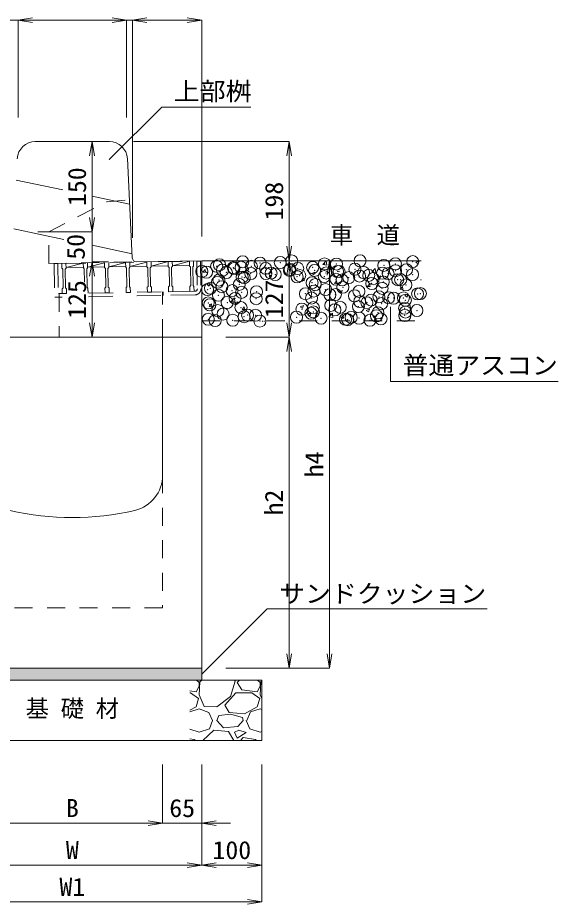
# Model space of a CAD drawing. Units: millimetres at full size. Extents: x 171976 to 209231, y 872007 to 885239.
# Drawn here: x 193472 to 194370, y 881870 to 883343 of the extents above; entities that cross this region are included whole.
import ezdxf
from ezdxf.enums import TextEntityAlignment as Align

# ---------------------------------------------------------------- set-up
doc = ezdxf.new("R2010")
doc.units = ezdxf.units.MM
doc.header["$LTSCALE"] = 40
doc.header["$PDMODE"] = 32
doc.header["$PDSIZE"] = 20
doc.linetypes.add('USER2', pattern=[2, 1, -1])
doc.linetypes.add('USER4', pattern=[1.35, 0.75, -0.6])
for name, color, linetype, lineweight in [('0_2', 7, 'Continuous', 20), ('ハッチング', 7, 'Continuous', 5), ('寸法線', 7, 'Continuous', 13), ('引出線', 4, 'Continuous', 13), ('本体', 2, 'Continuous', 13), ('ｸﾞﾚｰﾁﾝｸﾞ', 7, 'USER2', 9), ('ﾊｯﾁﾝｸﾞ', 7, 'Continuous', 5)]:
    doc.layers.add(name, color=color, linetype=linetype, lineweight=lineweight)
doc.styles.add('ＭＳ ゴシック', font='')
doc.styles.add('ＭＳ 明朝', font='')
doc.styles.get('ＭＳ ゴシック').set_extended_font_data('MS Gothic')
doc.styles.get('ＭＳ 明朝').set_extended_font_data('MS Mincho')

# ---------------------------------------------------------------- blocks, each defined once
blk = doc.blocks.new('open_arrow')
at = {"color": 0, "linetype": 'Continuous', "lineweight": -2}
blk.add_lwpolyline([(7.5, 1.25), (0, 0), (7.5, -1.25)], dxfattribs=at)

msp = doc.modelspace()

# ---------------------------------------------------------------- hatches: boundary and pattern name
at = {"layer": 'ハッチング'}
msp.add_hatch(color=256, dxfattribs=at).paths.add_polyline_path([(193777.55, 882242.29), (193777.55, 882262.29), (193347.55, 882262.29), (193347.55, 882242.29)])
at = {"layer": 'ﾊｯﾁﾝｸﾞ'}
msp.add_hatch(color=8, dxfattribs=at).paths.add_polyline_path([(193347.55, 882262.28), (193347.55, 882242.29), (193777.55, 882242.29), (193777.55, 882262.28)])

# ---------------------------------------------------------------- linework, layer by layer
at = {"layer": '0_2'}
for p, q in [((193777.55, 882939.28), (194141.87, 882939.28)), ((193347.55, 882262.28), (193777.55, 882262.28)), ((193767.55, 882262.28), (193347.55, 882262.28)), ((193777.55, 882262.28), (193777.55, 882242.29)), ((193247.55, 882242.29), (193877.55, 882242.29)), ((193877.55, 882142.29), (193877.55, 882242.29)), ((193247.55, 882142.29), (193877.55, 882142.29))]:
    msp.add_line(p, q, dxfattribs=at)
at = {"layer": '0_2', "linetype": 'USER4'}
msp.add_line((193777.55, 882839.28), (194141.87, 882839.28), dxfattribs=at)
at = {"layer": 'ハッチング'}
for p, q in [((193773.27, 882238.39), (193768.82, 882242.29)), ((193774.29, 882239.41), (193773.27, 882218.07)), ((193773.27, 882232.29), (193773.27, 882238.39)), ((193777.44, 882242.29), (193774.29, 882239.41)), ((193825.09, 882215.02), (193833.22, 882240.42)), ((193833.22, 882240.42), (193832.08, 882242.29)), ((193840.16, 882242.29), (193836.26, 882238.39)), ((193836.26, 882238.39), (193844.39, 882226.2)), ((193874.87, 882238.39), (193870.42, 882242.29)), ((193875.89, 882239.41), (193874.87, 882218.07)), ((193874.87, 882232.29), (193874.87, 882238.39)), ((193877.55, 882240.92), (193875.89, 882239.41)), ((193757.55, 882224.43), (193768.19, 882223.15)), ((193768.19, 882223.15), (193773.27, 882232.29)), ((193844.39, 882226.2), (193869.79, 882223.15)), ((193869.79, 882223.15), (193874.87, 882232.29)), ((193757.55, 882221.12), (193759.05, 882221.12)), ((193759.05, 882221.12), (193772.26, 882211.97)), ((193772.26, 882211.97), (193768.19, 882197.75)), ((193773.27, 882218.07), (193781.4, 882198.77)), ((193802.74, 882197.75), (193825.09, 882215.02)), ((193815.94, 882200.8), (193834.23, 882221.12)), ((193834.23, 882221.12), (193860.65, 882221.12)), ((193860.65, 882221.12), (193873.86, 882211.97)), ((193873.86, 882211.97), (193869.79, 882197.75)), ((193874.87, 882218.07), (193877.55, 882211.72)), ((193768.19, 882197.75), (193757.55, 882192.17)), ((193757.55, 882189.79), (193773.27, 882194.7)), ((193773.27, 882194.7), (193789.53, 882188.61)), ((193781.4, 882198.77), (193802.74, 882197.75)), ((193823.06, 882188.61), (193815.94, 882200.8)), ((193869.79, 882197.75), (193848.46, 882186.57)), ((193858.62, 882189.62), (193874.87, 882194.7)), ((193874.87, 882194.7), (193877.55, 882193.7)), ((193789.53, 882188.61), (193795.62, 882175.4)), ((193802.74, 882175.4), (193805.78, 882183.53)), ((193825.09, 882185.56), (193805.78, 882183.53)), ((193848.46, 882186.57), (193823.06, 882188.61)), ((193845.41, 882180.48), (193825.09, 882185.56)), ((193846.42, 882175.4), (193845.41, 882180.48)), ((193852.52, 882175.4), (193858.62, 882189.62)), ((193790.54, 882161.17), (193795.62, 882175.4)), ((193813.91, 882163.21), (193802.74, 882175.4)), ((193837.28, 882165.24), (193813.91, 882163.21)), ((193846.42, 882175.4), (193837.28, 882165.24)), ((193851.5, 882175.4), (193857.6, 882161.17)), ((193757.55, 882160.72), (193773.27, 882156.09)), ((193773.27, 882156.09), (193790.54, 882161.17)), ((193797.66, 882159.14), (193779.19, 882142.29)), ((193822.04, 882157.11), (193797.66, 882159.14)), ((193831.1, 882142.29), (193822.04, 882157.11)), ((193839.31, 882159.14), (193832.2, 882156.09)), ((193832.2, 882156.09), (193836.26, 882145.93)), ((193836.26, 882145.93), (193851.5, 882155.08)), ((193851.5, 882155.08), (193839.31, 882159.14)), ((193857.6, 882161.17), (193874.87, 882156.09)), ((193874.87, 882156.09), (193877.55, 882156.88)), ((193765.14, 882143.9), (193757.55, 882145.04)), ((193766.99, 882142.29), (193765.14, 882143.9)), ((193846.42, 882146.95), (193841.76, 882142.29)), ((193866.74, 882143.9), (193846.42, 882146.95)), ((193868.59, 882142.29), (193866.74, 882143.9))]:
    msp.add_line(p, q, dxfattribs=at)
at = {"layer": '寸法線'}
for p, q in [((193417.05, 883338.97), (193520.55, 883338.97)), ((193472.55, 883177.28), (193472.55, 883338.97)), ((193472.55, 883338.97), (193652.55, 883338.97)), ((193472.55, 883177.28), (193472.55, 883338.97)), ((193604.55, 883338.97), (193710.55, 883338.97)), ((193652.55, 883177.28), (193652.55, 883338.97)), ((193652.55, 883177.28), (193652.55, 883338.97)), ((193662.55, 882977.28), (193662.55, 883338.97)), ((193662.55, 883338.97), (193777.55, 883338.97)), ((193662.55, 882977.28), (193662.55, 883338.97)), ((193777.55, 882979.28), (193777.55, 883338.97)), ((193541.08, 883137.28), (193595.29, 883137.28)), ((193595.29, 883137.28), (193595.29, 882987.28)), ((193664.01, 883137.28), (193922.71, 883137.28)), ((193922.71, 882939.28), (193922.71, 883137.28)), ((193595.29, 883035.28), (193595.29, 882889.28)), ((193505.05, 882987.28), (193595.29, 882987.28)), ((193505.05, 882987.28), (193595.29, 882987.28)), ((193622.55, 882937.28), (193595.29, 882937.28)), ((193595.29, 882937.28), (193595.29, 882812.28)), ((193622.55, 882937.28), (193595.29, 882937.28)), ((193817.55, 882939.28), (193922.71, 882939.28)), ((193817.55, 882939.28), (193989.79, 882939.28)), ((193817.55, 882939.28), (193922.71, 882939.28)), ((193922.71, 882939.28), (193922.71, 882812.28)), ((193989.79, 882939.28), (193989.79, 882262.28)), ((193672.55, 882812.28), (193595.29, 882812.28)), ((193817.55, 882812.28), (193922.71, 882812.28)), ((193817.55, 882812.28), (193922.71, 882812.28)), ((193922.71, 882812.28), (193922.71, 882262.28)), ((193817.55, 882262.28), (193922.71, 882262.28)), ((193817.55, 882262.28), (193989.79, 882262.28)), ((193712.55, 882102.29), (193712.55, 882004.77)), ((193712.55, 882102.29), (193712.55, 882004.77)), ((193777.55, 882102.29), (193777.55, 882004.77)), ((193777.55, 882102.29), (193777.55, 881934.95)), ((193777.55, 882102.29), (193777.55, 881934.95)), ((193877.55, 882102.29), (193877.55, 881934.95)), ((193877.55, 882087.29), (193877.55, 881873.9)), ((193412.55, 882004.77), (193712.55, 882004.77)), ((193664.55, 882004.77), (193825.55, 882004.77)), ((193347.55, 881934.95), (193777.55, 881934.95)), ((193777.55, 881934.95), (193877.55, 881934.95)), ((193247.55, 881873.9), (193877.55, 881873.9))]:
    msp.add_line(p, q, dxfattribs=at)
at = {"layer": '引出線'}
for points in [[(193624.01, 883107.28), (193711.19, 883194.46), (193859.24, 883194.46)], [(194091.16, 882862.59), (194091.16, 882738.51), (194369.85, 882738.51)], [(193777.55, 882252.29), (193886.2, 882360.94), (194251.46, 882360.94)]]:
    msp.add_lwpolyline(points, dxfattribs=at)
at = {"layer": '本体', "lineweight": 20}
for p, q in [((193500.8, 883137.28), (193624.29, 883137.28)), ((193662.21, 882943.98), (193653.96, 883108.99)), ((193669.32, 882937.4), (193777.55, 882939.28)), ((193777.55, 882262.28), (193777.55, 882939.28)), ((193777.55, 882812.28), (193347.55, 882812.28)), ((193712.55, 882582.81), (193712.55, 882812.28)), ((193347.55, 882262.28), (193777.55, 882262.28))]:
    msp.add_line(p, q, dxfattribs=at)
at = {"layer": '本体', "lineweight": 9}
for p, q in [((193546.75, 883056.82), (193469.34, 883073.13)), ((193657.74, 883033.44), (193595.29, 883046.6)), ((193548.39, 882974.72), (193465.29, 882992.22)), ((193661.87, 882950.81), (193595.29, 882964.84))]:
    msp.add_line(p, q, dxfattribs=at)
at = {"layer": '本体', "linetype": 'USER4', "lineweight": 9}
for p, q in [((193523.36, 882987.28), (193620.24, 883037.28)), ((193620.24, 883037.28), (193657.4, 883040.28)), ((193523.36, 882934.86), (193523.36, 882987.28)), ((193523.36, 882934.86), (193669.32, 882937.4)), ((193540.48, 882884.53), (193540.48, 882812.29)), ((193712.55, 882812.29), (193712.55, 882887.52)), ((193712.55, 882582.81), (193712.55, 882362.29)), ((193712.55, 882362.29), (193412.55, 882362.29))]:
    msp.add_line(p, q, dxfattribs=at)
at = {"layer": '本体', "lineweight": 20}
for centre, radius, start, end in [((193501.08, 883107.28), 30, 90, 177.13758), ((193624.01, 883107.28), 30, 2.8624, 90), ((193669.2, 882944.4), 7, 182.86341, 270.99768), ((193652.55, 882582.81), 60, 283.34237, 0), ((193562.55, 882962.28), 450, 256.65777, 283.34225)]:
    msp.add_arc(centre, radius, start, end, dxfattribs=at)
at = {"layer": 'ｸﾞﾚｰﾁﾝｸﾞ'}
for p, q in [((193538.47, 882934.5), (193532.48, 882934.4)), ((193532.48, 882934.4), (193533.45, 882878.41)), ((193538.47, 882934.5), (193539.45, 882878.51)), ((193544.97, 882934.62), (193763.94, 882938.42)), ((193544.97, 882934.62), (193545.11, 882926.62)), ((193551.97, 882934.74), (193552.11, 882926.74)), ((193552.09, 882927.74), (193580.77, 882935.24)), ((193580.77, 882935.24), (193580.91, 882927.24)), ((193587.77, 882935.36), (193587.91, 882927.36)), ((193587.89, 882928.36), (193616.06, 882935.85)), ((193587.89, 882928.36), (193616.18, 882928.85)), ((193616.06, 882935.85), (193616.2, 882927.85)), ((193623.06, 882935.97), (193623.2, 882927.97)), ((193623.18, 882928.97), (193651.36, 882936.46)), ((193623.18, 882928.97), (193651.48, 882929.47)), ((193651.06, 882936.46), (193651.2, 882928.46)), ((193658.06, 882936.58), (193658.2, 882928.58)), ((193658.18, 882929.58), (193686.35, 882937.07)), ((193686.47, 882930.07), (193658.18, 882929.58)), ((193686.35, 882937.07), (193686.49, 882929.07)), ((193688.02, 882927.6), (193686.49, 882929.07)), ((193692.02, 882927.67), (193693.49, 882929.2)), ((193693.35, 882937.19), (193693.49, 882929.2)), ((193693.47, 882930.2), (193721.65, 882937.69)), ((193721.77, 882930.69), (193693.47, 882930.2)), ((193721.65, 882937.69), (193721.79, 882929.69)), ((193723.31, 882928.21), (193721.79, 882929.69)), ((193727.31, 882928.28), (193728.79, 882929.81)), ((193728.65, 882937.81), (193728.79, 882929.81)), ((193728.77, 882930.81), (193756.94, 882938.3)), ((193757.06, 882931.3), (193728.77, 882930.81)), ((193756.94, 882938.3), (193757.08, 882930.3)), ((193758.61, 882928.83), (193757.08, 882930.3)), ((193759.15, 882897.83), (193758.61, 882928.83)), ((193762.61, 882928.9), (193764.08, 882930.42)), ((193763.14, 882897.9), (193762.61, 882928.9)), ((193763.94, 882938.42), (193764.08, 882930.42)), ((193769.44, 882938.52), (193775.44, 882938.62)), ((193769.44, 882938.52), (193770.24, 882892.52)), ((193775.44, 882938.62), (193776.24, 882892.63)), ((193775.44, 882938.62), (193776.24, 882892.63)), ((193546.64, 882925.14), (193545.11, 882926.62)), ((193547.18, 882894.15), (193546.64, 882925.14)), ((193550.64, 882925.21), (193552.11, 882926.74)), ((193551.18, 882894.22), (193550.64, 882925.21)), ((193552.09, 882927.74), (193580.89, 882928.24)), ((193582.43, 882925.77), (193580.91, 882927.24)), ((193582.82, 882903.42), (193582.43, 882925.77)), ((193586.43, 882925.84), (193587.91, 882927.36)), ((193586.97, 882894.84), (193586.43, 882925.84)), ((193617.73, 882926.38), (193616.2, 882927.85)), ((193618.27, 882895.38), (193617.73, 882926.38)), ((193621.73, 882926.45), (193623.2, 882927.97)), ((193622.27, 882895.45), (193621.73, 882926.45)), ((193652.72, 882926.99), (193651.2, 882928.46)), ((193653.26, 882895.99), (193652.72, 882926.99)), ((193656.72, 882927.06), (193658.2, 882928.58)), ((193657.26, 882896.06), (193656.72, 882927.06)), ((193688.56, 882896.6), (193688.02, 882927.6)), ((193692.56, 882896.67), (193692.02, 882927.67)), ((193723.85, 882897.22), (193723.31, 882928.21)), ((193727.85, 882897.29), (193727.31, 882928.28)), ((193539.34, 882884.51), (193552.84, 882884.75)), ((193547.18, 882894.15), (193545.7, 882892.62)), ((193545.7, 882892.62), (193545.84, 882884.62)), ((193545.84, 882884.62), (193552.84, 882884.75)), ((193551.18, 882894.22), (193552.7, 882892.74)), ((193552.7, 882892.74), (193552.84, 882884.75)), ((193586.97, 882894.84), (193588.5, 882893.37)), ((193588.5, 882893.37), (193588.64, 882885.37)), ((193590.27, 882885.4), (193713.32, 882887.53)), ((193618.27, 882895.38), (193616.79, 882893.86)), ((193616.79, 882893.86), (193616.93, 882885.86)), ((193616.93, 882885.86), (193623.93, 882885.98)), ((193622.27, 882895.45), (193623.79, 882893.98)), ((193623.79, 882893.98), (193623.93, 882885.98)), ((193653.26, 882895.99), (193651.79, 882894.47)), ((193651.79, 882894.47), (193651.93, 882886.47)), ((193658.93, 882886.59), (193651.93, 882886.47)), ((193657.26, 882896.06), (193658.79, 882894.59)), ((193658.79, 882894.59), (193658.93, 882886.59)), ((193688.56, 882896.6), (193687.08, 882895.08)), ((193687.08, 882895.08), (193687.22, 882887.08)), ((193694.22, 882887.2), (193687.22, 882887.08)), ((193692.56, 882896.67), (193694.08, 882895.2)), ((193694.08, 882895.2), (193694.22, 882887.2)), ((193766.31, 882888.45), (193713.32, 882887.53)), ((193713.32, 882887.53), (193713.42, 882881.53)), ((193723.85, 882897.22), (193722.38, 882895.69)), ((193722.38, 882895.69), (193722.52, 882887.69)), ((193729.51, 882887.82), (193722.52, 882887.69)), ((193727.85, 882897.29), (193729.38, 882895.81)), ((193729.38, 882895.81), (193729.51, 882887.82)), ((193759.15, 882897.83), (193757.67, 882896.31)), ((193757.67, 882896.31), (193757.81, 882888.31)), ((193764.81, 882888.43), (193757.81, 882888.31)), ((193763.14, 882897.9), (193764.67, 882896.43)), ((193764.67, 882896.43), (193764.81, 882888.43)), ((193539.45, 882878.51), (193533.45, 882878.41)), ((193539.45, 882878.51), (193545.84, 882878.62)), ((193589.59, 882879.38), (193713.42, 882881.53)), ((193766.41, 882882.46), (193713.42, 882881.53))]:
    msp.add_line(p, q, dxfattribs=at)
for radius, start, end in [(4, 270.99562, 0.99536), (10, 270.99553, 0.99532)]:
    msp.add_arc((193766.24, 882892.45), radius, start, end, dxfattribs=at)
at = {"layer": 'ﾊｯﾁﾝｸﾞ'}
for p, q in [((193978.52, 882932.76), (193984.46, 882938.94)), ((193978.52, 882932.76), (193985.3, 882931.71)), ((193985.3, 882931.7), (193984.46, 882938.94)), ((194133.38, 882936.6), (194138.72, 882938.65)), ((194133.38, 882936.6), (194137.17, 882934.04)), ((194137.17, 882934.04), (194138.71, 882938.64)), ((193779.37, 882920.44), (193783.05, 882924.82)), ((193779.37, 882920.44), (193783.93, 882920.04)), ((193783.92, 882920.04), (193783.03, 882924.81)), ((193834.03, 882915.66), (193837.7, 882920.03)), ((193834.03, 882915.66), (193838.58, 882915.26)), ((193838.57, 882915.25), (193837.69, 882920.03)), ((193850.33, 882924.22), (193854.12, 882921.67)), ((193850.34, 882924.23), (193855.67, 882926.28)), ((193854.12, 882921.67), (193855.67, 882926.27)), ((193889.55, 882911.91), (193892.36, 882915.25)), ((193892.96, 882911.91), (193892.35, 882915.25)), ((193959.84, 882918.12), (193963.63, 882915.57)), ((193959.85, 882918.13), (193965.18, 882920.17)), ((193963.63, 882915.57), (193965.18, 882920.17)), ((194059.85, 882920.14), (194065.78, 882926.33)), ((194059.85, 882920.15), (194066.62, 882919.1)), ((194066.62, 882919.09), (194065.78, 882926.33)), ((194069.36, 882912.02), (194074.69, 882914.07)), ((194073.14, 882909.46), (194074.69, 882914.07)), ((193786.31, 882899.65), (193791.65, 882901.7)), ((193786.31, 882899.65), (193790.1, 882897.09)), ((193790.1, 882897.09), (193791.65, 882901.7)), ((193943.34, 882906.09), (193947.01, 882910.47)), ((193943.34, 882906.09), (193947.89, 882905.69)), ((193947.88, 882905.69), (193947, 882910.47)), ((193998, 882901.31), (194001.67, 882905.69)), ((193998, 882901.31), (194002.55, 882900.91)), ((194002.54, 882900.91), (194001.66, 882905.69)), ((194052.65, 882896.53), (194056.32, 882900.91)), ((194057.19, 882896.13), (194056.31, 882900.9)), ((194069.35, 882912.02), (194073.14, 882909.46)), ((194141.17, 882907.53), (194141.87, 882908.26)), ((194141.17, 882907.53), (194141.87, 882907.43)), ((194005.33, 882887.45), (194010.67, 882889.49)), ((194005.33, 882887.44), (194009.12, 882884.89)), ((194009.12, 882884.89), (194010.66, 882889.49)), ((194052.65, 882896.53), (194057.21, 882896.13)), ((194107.31, 882891.75), (194110.98, 882896.12)), ((194107.31, 882891.75), (194111.86, 882891.35)), ((194111.85, 882891.35), (194110.97, 882896.12)), ((193825.98, 882871.14), (193831.91, 882877.33)), ((193825.98, 882871.14), (193832.75, 882870.09)), ((193831.8, 882868.97), (193837.13, 882871.02)), ((193832.75, 882870.09), (193831.91, 882877.33)), ((193835.58, 882866.41), (193837.13, 882871.02)), ((194114.84, 882881.34), (194120.17, 882883.39)), ((194114.84, 882881.34), (194118.63, 882878.78)), ((194118.63, 882878.78), (194120.17, 882883.39)), ((193789.95, 882863.12), (193793.62, 882867.5)), ((193789.95, 882863.12), (193794.5, 882862.72)), ((193794.49, 882862.72), (193793.61, 882867.5)), ((193831.79, 882868.97), (193835.58, 882866.41)), ((193844.6, 882858.34), (193848.28, 882862.72)), ((193844.6, 882858.34), (193849.16, 882857.94)), ((193849.14, 882857.94), (193848.26, 882862.71)), ((193941.3, 882862.87), (193945.09, 882860.31)), ((193941.31, 882862.87), (193946.64, 882864.92)), ((193945.09, 882860.31), (193946.64, 882864.91)), ((194050.81, 882856.77), (194056.15, 882858.82)), ((194050.81, 882856.76), (194054.6, 882854.21)), ((194054.6, 882854.21), (194056.15, 882858.81)), ((193953.91, 882848.77), (193957.59, 882853.15)), ((193953.91, 882848.77), (193958.47, 882848.38)), ((193958.45, 882848.37), (193957.57, 882853.15)), ((193988.62, 882845.92), (193995.4, 882844.87)), ((193988.63, 882845.92), (193994.56, 882852.1)), ((193995.4, 882844.86), (193994.56, 882852.1)), ((194008.57, 882843.99), (194012.24, 882848.37)), ((194008.57, 882843.99), (194013.12, 882843.59)), ((194013.11, 882843.59), (194012.23, 882848.37)), ((194063.28, 882839.28), (194066.9, 882843.59)), ((194067.68, 882839.28), (194066.88, 882843.59)), ((193877.65, 882838.43), (193879.86, 882839.28)), ((193881.98, 882838.43), (193882.26, 882839.28)), ((194075.69, 882839.28), (194075.88, 882839.49)), ((194075.91, 882839.28), (194075.88, 882839.49))]:
    msp.add_line(p, q, dxfattribs=at)
for p in [(193845.57, 882937.41), (193874.38, 882935.38), (193908.04, 882936.22), (193927.12, 882938.74), (193981.51, 882933.91), (194001.41, 882933.71), (194040.54, 882939.08), (194099.19, 882933.98), (194128.05, 882937.77), (193777.71, 882921.41), (193785.5, 882920.13), (193802.32, 882929.93), (193807.08, 882932.53), (193811.98, 882923.58), (193818.39, 882919.69), (193829.94, 882927.76), (193831.06, 882926.09), (193843, 882928.21), (193859.92, 882929.89), (193883.67, 882926.49), (193923.34, 882923.12), (193924.35, 882924.77), (193937.08, 882926.28), (193961.83, 882928), (193965.03, 882923.06), (193984.06, 882918.82), (194003.13, 882921.33), (194005.71, 882921.34), (194031.99, 882925.13), (194046.38, 882919.62), (194080.12, 882931.46), (194099.49, 882922.5), (194117.67, 882924.3), (193806.15, 882907.16), (193844.64, 882912.04), (193848.2, 882911.03), (193859.06, 882917.98), (193884.22, 882917.76), (193892.64, 882918.65), (193899.74, 882916.26), (193935.93, 882912.48), (193940.42, 882914.54), (193981.1, 882912.82), (194000.48, 882908.35), (194010.62, 882907.24), (194021.77, 882911.1), (194039.61, 882913.71), (194055.05, 882914.87), (194062.45, 882909.38), (194078.1, 882918.59), (194087.06, 882917.9), (194103.13, 882907.66), (194108.01, 882907.72), (194127.74, 882916.18), (193787.16, 882891.2), (193791.94, 882893.52), (193803.76, 882903.4), (193811.01, 882896.04), (193827.84, 882889.48), (193839.87, 882899.84), (193960.91, 882902.63), (193966.18, 882899.62), (193983.09, 882891.27), (194011.95, 882895.07), (194060.07, 882901.41), (194077.17, 882893.22), (194079.15, 882903.92), (194116.75, 882898.94), (193805.23, 882881.8), (193832.86, 882876.73), (193843.72, 882886.68), (193867.95, 882876.12), (193868.52, 882887.76), (193949.87, 882884.32), (193959.98, 882877.27), (193964.01, 882888.76), (193990.55, 882882.6), (193999.56, 882882.98), (194031.22, 882880.89), (194038.68, 882888.34), (194071.9, 882879.17), (194087.96, 882877.67), (194096.35, 882877.03), (194112.58, 882877.45), (194136.08, 882884), (194140.79, 882884.66), (193788.42, 882869.1), (193790.97, 882865.98), (193819.83, 882869.78), (193842.79, 882861.31), (193963.04, 882861.22), (193991.9, 882865.02), (194007.47, 882861.78), (194037.76, 882862.98), (194040.03, 882871.36), (194051.91, 882869.41), (194059.1, 882873.87), (194076.24, 882867.86), (194114.61, 882860.3), (194115.82, 882873.57), (193804.3, 882856.43), (193813, 882850.54), (193847.91, 882846.06), (193853.68, 882848.82), (193866.98, 882848.57), (193935.03, 882845.38), (193943.97, 882858.71), (193959.05, 882851.9), (193963.03, 882854.15), (193998.63, 882857.61), (194025.73, 882845.05), (194067.91, 882847.61), (194070.17, 882852.67), (194114.9, 882848.2), (194116.04, 882853.95), (194135.11, 882856.46), (193788.39, 882842.02), (193799.78, 882839.73), (193829.07, 882840.31), (193874.15, 882838.89), (193975.71, 882843.67), (194016.39, 882841.95), (194019.98, 882841.3), (194039.06, 882843.81), (194057.06, 882840.23), (194075.32, 882842.49)]:
    msp.add_point(p, dxfattribs=at)

# ---------------------------------------------------------------- block references
at = {"layer": '寸法線', "xscale": 3.2, "yscale": 3.2}
for p in [(193472.55, 883338.97), (193472.55, 883338.97), (193662.55, 883338.97), (193662.55, 883338.97), (193777.55, 882004.77), (193777.55, 881934.95)]:
    msp.add_blockref('open_arrow', p, dxfattribs=at)
for p, rotation in [((193652.55, 883338.97), 180), ((193652.55, 883338.97), 180), ((193777.55, 883338.97), 180), ((193595.29, 883137.28), 270), ((193922.71, 883137.28), 270), ((193595.29, 882987.28), 90), ((193595.29, 882987.28), 90), ((193922.71, 882939.28), 90), ((193595.29, 882937.28), 270), ((193595.29, 882937.28), 270), ((193922.71, 882939.28), 270), ((193989.79, 882939.28), 270), ((193595.29, 882812.28), 90), ((193922.71, 882812.28), 90), ((193922.71, 882812.28), 270), ((193922.71, 882262.28), 90), ((193989.79, 882262.28), 90), ((193712.55, 882004.77), 180), ((193712.55, 882004.77), 180), ((193777.55, 881934.95), 180), ((193877.55, 881934.95), 180), ((193877.55, 881873.9), 180)]:
    msp.add_blockref('open_arrow', p, dxfattribs=dict(at, rotation=rotation))
at = {"layer": '引出線'}
for p, xscale, yscale, rotation in [((193624.01, 883107.28), 0.133, 0.133, 45), ((194091.16, 882862.59), 0.133, 0.133, 270), ((193777.55, 882252.29), 0.16, 0.16, 45)]:
    msp.add_blockref('open_arrow', p, dxfattribs=dict(at, xscale=xscale, yscale=yscale, rotation=rotation))

# ---------------------------------------------------------------- texts
at = {"layer": '0_2', "style": 'ＭＳ ゴシック'}
msp.add_text('車\u3000道', height=28.48, dxfattribs=at).set_placement((193990.28, 882958.95), align=Align.BOTTOM_LEFT)
msp.add_text('基 礎 材', height=28.48, dxfattribs=at).set_placement((193562.55, 882172.43), align=Align.BOTTOM_CENTER)
at = {"layer": '寸法線', "style": 'ＭＳ 明朝', "width": 1.05}
for s, p in [('150', (193570.29, 883062.28)), ('198', (193897.71, 883038.28)), ('50', (193568.27, 882962.28)), ('125', (193570.29, 882874.78)), ('127', (193897.71, 882875.78)), ('h4', (193964.44, 882600.78)), ('h2', (193897.37, 882537.28))]:
    msp.add_text(s, height=30.02, rotation=90, dxfattribs=at).set_placement(p, align=Align.MIDDLE_CENTER)
for s, p in [('B', (193562.55, 882029.77)), ('65', (193745.05, 882029.77)), ('W', (193562.55, 881959.95)), ('100', (193827.55, 881959.95)), ('W1', (193562.55, 881898.9))]:
    msp.add_text(s, height=30.02, dxfattribs=at).set_placement(p, align=Align.MIDDLE_CENTER)
at = {"layer": '引出線', "style": 'ＭＳ 明朝', "width": 1.05}
for s, p in [('上部桝', (193731.19, 883235.78)), ('普通アスコン', (194111.16, 882780.34)), ('サンドクッション', (193906.2, 882401.05))]:
    msp.add_text(s, height=30.02, dxfattribs=at).set_placement(p, align=Align.TOP_LEFT)

doc.saveas('drawing.dxf')
